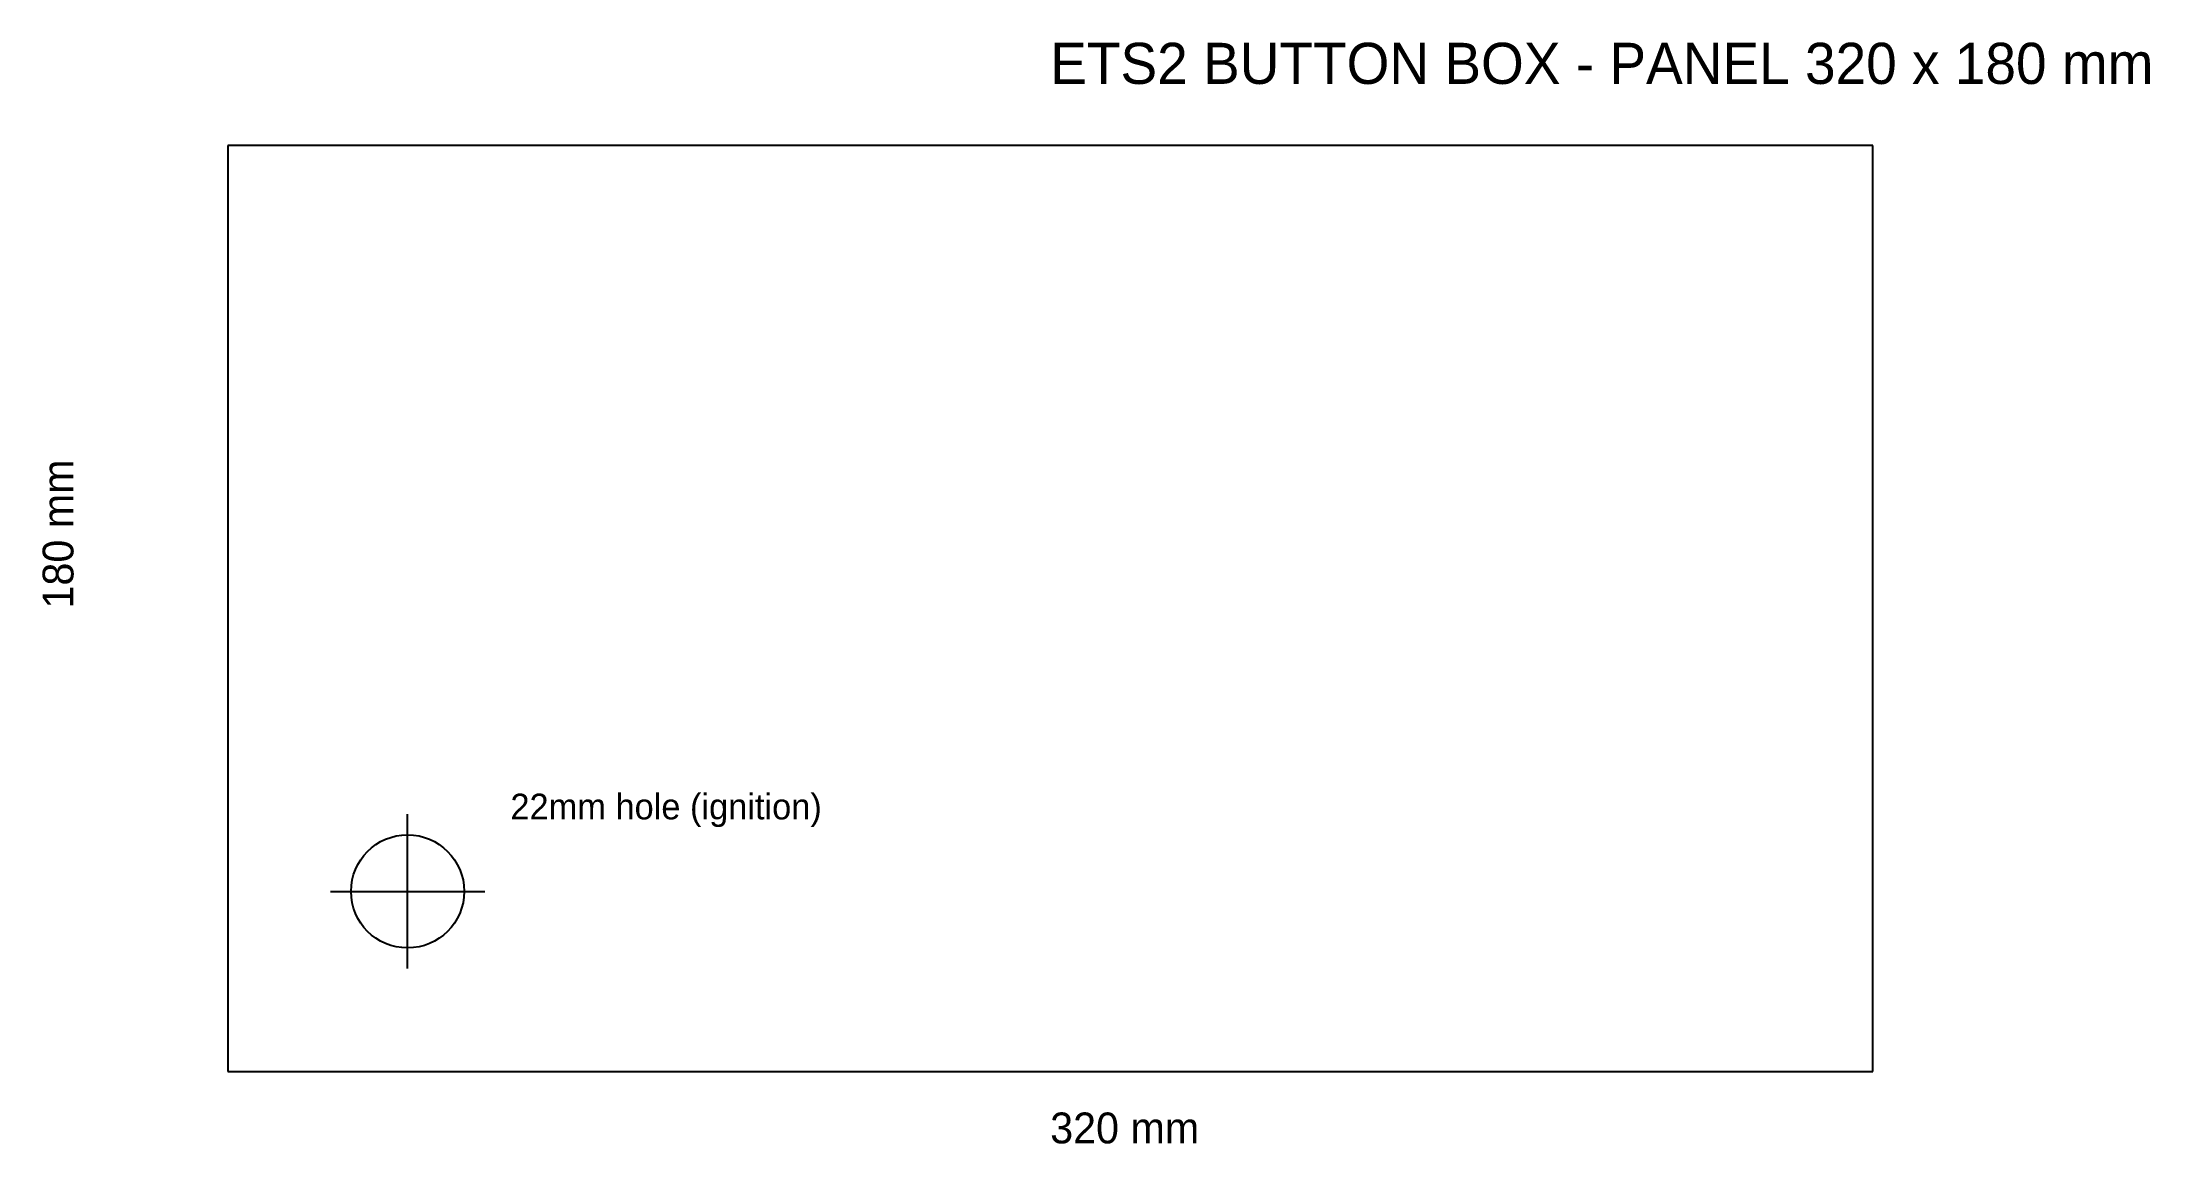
# Model space of a CAD drawing. Extents: x -36 to 374, y -14 to 200.
import ezdxf

# ---------------------------------------------------------------- set-up
doc = ezdxf.new("R2010")
doc.units = 0
doc.layers.get('0').update_dxf_attribs({"linetype": 'CONTINUOUS'})

msp = doc.modelspace()

# ---------------------------------------------------------------- linework, layer by layer
for p, q in [((320, 180), (0, 180)), ((0, 180), (0, 0)), ((320, 0), (320, 180)), ((35, 20), (35, 50)), ((20, 35), (50, 35)), ((0, 0), (320, 0))]:
    msp.add_line(p, q)
msp.add_circle((35, 35), 11)

# ---------------------------------------------------------------- texts
for s, height, p in [('ETS2 BUTTON BOX - PANEL 320 x 180 mm', 8, (160, 192)), ('22mm hole (ignition)', 5, (55, 49)), ('320 mm', 6, (160, -14))]:
    msp.add_text(s, height=height).set_placement(p)
msp.add_text('180 mm', height=6, rotation=90).set_placement((-30, 90))

doc.saveas('drawing.dxf')
